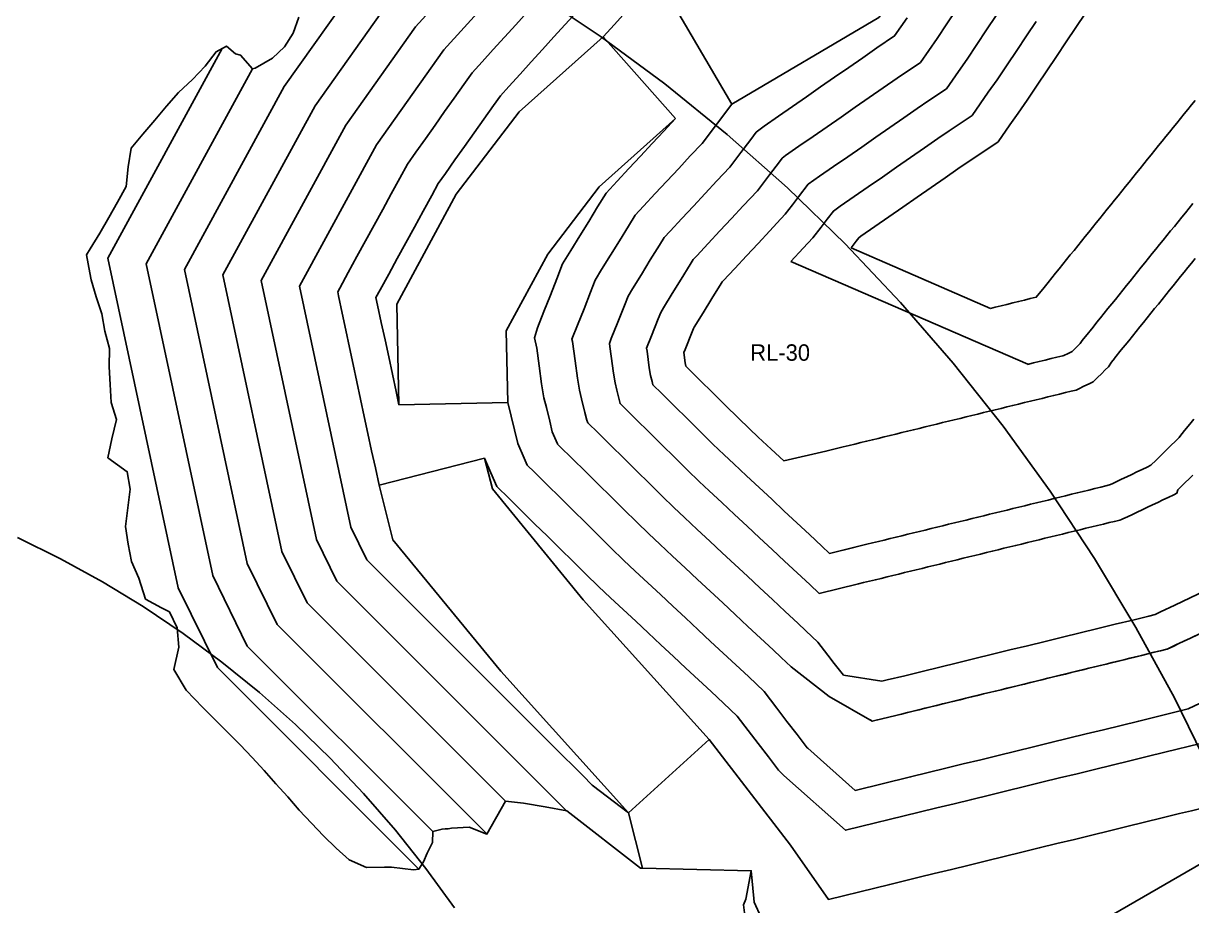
# Model space of a CAD drawing. Extents: x 115.113 to 115.1387, y -3.0991 to -3.0676.
# Drawn here: x 115.127945 to 115.130841, y -3.073791 to -3.071604 of the extents above; entities that cross this region are included whole.
import ezdxf

# ---------------------------------------------------------------- set-up
doc = ezdxf.new("R2010")
doc.units = 0
doc.header["$MEASUREMENT"] = 0
doc.layers.add('FeatureAttribs', color=7, linetype='Continuous')
doc.layers.add('HRS_SMT2_R1', color=7, linetype='Continuous')

# ---------------------------------------------------------------- blocks, each defined once
blk = doc.blocks.new('FEATURE')

msp = doc.modelspace()

# ---------------------------------------------------------------- linework, layer by layer
at = {"layer": 'HRS_SMT2_R1', "color": 1}
for points in [[(115.131875, -3.067713, 20), (115.1318226, -3.0677548, 20), (115.1316596, -3.0679362, 20), (115.1312659, -3.0686302, 20), (115.130807, -3.0692376, 20), (115.1302483, -3.0698746, 20), (115.1300719, -3.0700841, 20), (115.1294554, -3.0709685, 20), (115.129272, -3.0711141, 20), (115.1291896, -3.0711781, 20), (115.128847, -3.0715551, 20), (115.1286678, -3.0718081, 20), (115.1284388, -3.0722273, 20), (115.1285854, -3.0729127, 20), (115.1286479, -3.0730402, 20), (115.1291395, -3.0735315, 20)], [(115.131875, -3.067713, 20), (115.1318226, -3.0677548, 20), (115.1316596, -3.0679362, 20), (115.1312659, -3.0686302, 20), (115.130807, -3.0692376, 20), (115.1302483, -3.0698746, 20), (115.1300719, -3.0700841, 20), (115.1294554, -3.0709685, 20), (115.129272, -3.0711141, 20), (115.1291896, -3.0711781, 20), (115.128847, -3.0715551, 20), (115.1286678, -3.0718081, 20), (115.1284388, -3.0722273, 20), (115.1285854, -3.0729127, 20), (115.1286479, -3.0730402, 20), (115.1291395, -3.0735315, 20)], [(115.129445, -3.073561, 10.2089005), (115.1293549, -3.0734919, 10), (115.1293313, -3.0734682, 10), (115.1293076, -3.0734445, 10), (115.1292839, -3.0734209, 10), (115.1287961, -3.0729332, 10), (115.1287566, -3.0728528, 10), (115.1286288, -3.0722552, 10), (115.1288204, -3.0719044, 10), (115.1289872, -3.071669, 10), (115.1293224, -3.0713001, 10), (115.1295698, -3.0711082, 10), (115.1295876, -3.071094, 10), (115.1296094, -3.0710627, 10), (115.1302145, -3.0701946, 10), (115.130385, -3.0699921, 10), (115.1309463, -3.0693522, 10), (115.1313973, -3.0687552, 10), (115.1314222, -3.0687198, 10), (115.1318062, -3.0680428, 10), (115.1319461, -3.0678871, 10), (115.1319771, -3.0678624, 10), (115.1319854, -3.0678591, 10)], [(115.129445, -3.073561, 10.2089005), (115.1293549, -3.0734919, 10), (115.1293313, -3.0734682, 10), (115.1293076, -3.0734445, 10), (115.1292839, -3.0734209, 10), (115.1287961, -3.0729332, 10), (115.1287566, -3.0728528, 10), (115.1286288, -3.0722552, 10), (115.1288204, -3.0719044, 10), (115.1289872, -3.071669, 10), (115.1293224, -3.0713001, 10), (115.1295698, -3.0711082, 10), (115.1295876, -3.071094, 10), (115.1296094, -3.0710627, 10), (115.1302145, -3.0701946, 10), (115.130385, -3.0699921, 10), (115.1309463, -3.0693522, 10), (115.1313973, -3.0687552, 10), (115.1314222, -3.0687198, 10), (115.1318062, -3.0680428, 10), (115.1319461, -3.0678871, 10), (115.1319771, -3.0678624, 10), (115.1319854, -3.0678591, 10)], [(115.127933, -3.0709674, 40), (115.1281253, -3.0710216, 40), (115.1283147, -3.0710845, 40), (115.1285011, -3.071156, 40), (115.1286841, -3.0712359, 40), (115.1288631, -3.0713239, 40), (115.1290382, -3.07142, 40), (115.1292086, -3.0715238, 40), (115.1293742, -3.071635, 40), (115.1295347, -3.0717537, 40), (115.1296897, -3.0718793, 40), (115.1298389, -3.0720116, 40), (115.1299821, -3.0721504, 40), (115.1301191, -3.0722952, 40), (115.1302496, -3.0724459, 40), (115.1303734, -3.0726022, 40), (115.1304903, -3.0727636, 40), (115.1306001, -3.0729299, 40), (115.1307027, -3.0731009, 40), (115.1307978, -3.0732759, 40), (115.1308854, -3.0734548, 40), (115.1309653, -3.0736373, 40), (115.1310373, -3.073823, 40)], [(115.1293156, -3.0715757, 0), (115.1292876, -3.0716065, 0), (115.1292597, -3.0716372, 0), (115.1292318, -3.071668, 0), (115.1292038, -3.0716987, 0), (115.1291759, -3.0717295, 0), (115.129148, -3.0717602, 0), (115.1291274, -3.0717828, 0), (115.1291099, -3.0718075, 0), (115.1290861, -3.0718411, 0), (115.1290623, -3.0718748, 0), (115.1290384, -3.0719084, 0), (115.1290146, -3.071942, 0), (115.1289908, -3.0719757, 0), (115.1289731, -3.0720007, 0), (115.1289568, -3.0720304, 0), (115.1289355, -3.0720694, 0), (115.1289142, -3.0721084, 0), (115.1288929, -3.0721474, 0), (115.1288716, -3.0721864, 0), (115.1288503, -3.0722253, 0), (115.128829, -3.0722643, 0), (115.1288187, -3.0722831, 0), (115.1288229, -3.0723025, 0), (115.128832, -3.0723452, 0), (115.1288412, -3.0723879, 0), (115.1288503, -3.0724306, 0), (115.1288594, -3.0724733, 0), (115.1288686, -3.072516, 0), (115.1288756, -3.072549, 0)], [(115.1293156, -3.0715757, 0), (115.1292876, -3.0716065, 0), (115.1292597, -3.0716372, 0), (115.1292318, -3.071668, 0), (115.1292038, -3.0716987, 0), (115.1291759, -3.0717295, 0), (115.129148, -3.0717602, 0), (115.1291274, -3.0717828, 0), (115.1291099, -3.0718075, 0), (115.1290861, -3.0718411, 0), (115.1290623, -3.0718748, 0), (115.1290384, -3.0719084, 0), (115.1290146, -3.071942, 0), (115.1289908, -3.0719757, 0), (115.1289731, -3.0720007, 0), (115.1289568, -3.0720304, 0), (115.1289355, -3.0720694, 0), (115.1289142, -3.0721084, 0), (115.1288929, -3.0721474, 0), (115.1288716, -3.0721864, 0), (115.1288503, -3.0722253, 0), (115.128829, -3.0722643, 0), (115.1288187, -3.0722831, 0), (115.1288229, -3.0723025, 0), (115.128832, -3.0723452, 0), (115.1288412, -3.0723879, 0), (115.1288503, -3.0724306, 0), (115.1288594, -3.0724733, 0), (115.1288686, -3.072516, 0), (115.1288756, -3.072549, 0)], [(115.1299433, -3.0729174, -20), (115.1299241, -3.0728995, -20), (115.129893, -3.0728705, -20), (115.1298619, -3.0728415, -20), (115.1298308, -3.0728125, -20), (115.1297997, -3.0727834, -20), (115.1297686, -3.0727544, -20), (115.1297375, -3.0727254, -20), (115.1297056, -3.0726957, -20), (115.1296815, -3.0726734, -20), (115.1296539, -3.0726463, -20), (115.1296224, -3.0726152, -20), (115.1295907, -3.0725839, -20), (115.1295589, -3.0725525, -20), (115.1295271, -3.0725212, -20), (115.1295052, -3.0724995, -20), (115.1295031, -3.0724911, -20), (115.1294995, -3.0724762, -20), (115.1294962, -3.0724573, -20), (115.1294906, -3.072416, -20), (115.1294896, -3.0724084, -20), (115.1295016, -3.0723782, -20), (115.1295184, -3.072336, -20), (115.1295245, -3.0723201, -20), (115.1295313, -3.0723089, -20), (115.1295531, -3.0722736, -20), (115.1295753, -3.0722377, -20), (115.129598, -3.0722009, -20), (115.1296051, -3.0721892, -20), (115.1296137, -3.07218, -20), (115.1296423, -3.0721492, -20), (115.1296713, -3.0721181, -20), (115.1297003, -3.072087, -20), (115.1297293, -3.072056, -20), (115.1297644, -3.0720183, -20), (115.1297945, -3.0719788, -20), (115.1298191, -3.0719465, -20), (115.1298258, -3.0719376, -20), (115.1298343, -3.0719311, -20), (115.1298673, -3.0719082, -20), (115.1299021, -3.071884, -20), (115.129937, -3.0718598, -20), (115.1299718, -3.0718357, -20), (115.1300067, -3.0718115, -20), (115.1300415, -3.0717873, -20), (115.1300764, -3.0717631, -20), (115.1301107, -3.0717393, -20), (115.1301686, -3.0717004, -20), (115.1302096, -3.0716414, -20), (115.130234, -3.0716051, -20), (115.130258, -3.0715693, -20)], [(115.1298475, -3.0721936, -30), (115.1298781, -3.0721608, -30), (115.1299018, -3.0721354, -30), (115.1299223, -3.0721085, -30), (115.1299373, -3.0720887, -30), (115.1299525, -3.0720688, -30), (115.1299695, -3.072057, -30), (115.1300043, -3.0720329, -30), (115.1300392, -3.0720087, -30), (115.130074, -3.0719845, -30), (115.1301089, -3.0719603, -30), (115.1301437, -3.0719361, -30), (115.1301786, -3.0719119, -30), (115.1302112, -3.0718893, -30), (115.1302396, -3.0718702, -30), (115.1302967, -3.0718319, -30), (115.1303366, -3.0717744, -30), (115.1303583, -3.0717432, -30), (115.1303831, -3.0717062, -30), (115.1304071, -3.0716705, -30), (115.1304311, -3.0716347, -30), (115.1304551, -3.071599, -30)], [(115.1298475, -3.0721936, -30), (115.1298781, -3.0721608, -30), (115.1299018, -3.0721354, -30), (115.1299223, -3.0721085, -30), (115.1299373, -3.0720887, -30), (115.1299525, -3.0720688, -30), (115.1299695, -3.072057, -30), (115.1300043, -3.0720329, -30), (115.1300392, -3.0720087, -30), (115.130074, -3.0719845, -30), (115.1301089, -3.0719603, -30), (115.1301437, -3.0719361, -30), (115.1301786, -3.0719119, -30), (115.1302112, -3.0718893, -30), (115.1302396, -3.0718702, -30), (115.1302967, -3.0718319, -30), (115.1303366, -3.0717744, -30), (115.1303583, -3.0717432, -30), (115.1303831, -3.0717062, -30), (115.1304071, -3.0716705, -30), (115.1304311, -3.0716347, -30), (115.1304551, -3.071599, -30)], [(115.1285127, -3.0717164, 30), (115.1282488, -3.0721993, 30), (115.1284142, -3.0729725, 30), (115.1284998, -3.0731472, 30), (115.1289598, -3.0736069, 30)], [(115.1285127, -3.0717164, 30), (115.1282488, -3.0721993, 30), (115.1284142, -3.0729725, 30), (115.1284998, -3.0731472, 30), (115.1289598, -3.0736069, 30)], [(115.1299773, -3.0732197, -10), (115.1299549, -3.0731905, -10), (115.129939, -3.0731699, -10), (115.1299144, -3.0731378, -10), (115.1298845, -3.0731096, -10), (115.1298644, -3.0730905, -10), (115.1298329, -3.0730611, -10), (115.1298018, -3.0730321, -10), (115.1297706, -3.0730031, -10), (115.1297395, -3.072974, -10), (115.1297084, -3.072945, -10), (115.1296773, -3.072916, -10), (115.1296462, -3.072887, -10), (115.1296151, -3.0728579, -10), (115.1295836, -3.0728286, -10), (115.1295568, -3.0728037, -10), (115.129528, -3.0727754, -10), (115.1294964, -3.0727443, -10), (115.1294646, -3.0727129, -10), (115.1294329, -3.0726816, -10), (115.1294011, -3.0726502, -10), (115.1293693, -3.0726189, -10), (115.1293443, -3.0725941, -10), (115.1293414, -3.0725875, -10), (115.1293367, -3.0725682, -10), (115.1293284, -3.0725342, -10), (115.1293233, -3.0725131, -10), (115.1293182, -3.0724834, -10), (115.1293124, -3.0724405, -10), (115.1293059, -3.0723926, -10), (115.1293045, -3.0723866, -10), (115.1293185, -3.0723516, -10), (115.1293346, -3.0723111, -10), (115.1293508, -3.0722702, -10), (115.1293625, -3.0722399, -10), (115.1293782, -3.0722139, -10), (115.1294002, -3.0721783, -10), (115.1294224, -3.0721423, -10), (115.1294448, -3.0721061, -10), (115.1294611, -3.0720793, -10), (115.1294823, -3.0720564, -10), (115.1295111, -3.0720255, -10), (115.1295401, -3.0719944, -10), (115.1295691, -3.0719634, -10), (115.129598, -3.0719323, -10), (115.129627, -3.0719012, -10), (115.1297009, -3.0718042, -10)], [(115.1299773, -3.0732197, -10), (115.1299549, -3.0731905, -10), (115.129939, -3.0731699, -10), (115.1299144, -3.0731378, -10), (115.1298845, -3.0731096, -10), (115.1298644, -3.0730905, -10), (115.1298329, -3.0730611, -10), (115.1298018, -3.0730321, -10), (115.1297706, -3.0730031, -10), (115.1297395, -3.072974, -10), (115.1297084, -3.072945, -10), (115.1296773, -3.072916, -10), (115.1296462, -3.072887, -10), (115.1296151, -3.0728579, -10), (115.1295836, -3.0728286, -10), (115.1295568, -3.0728037, -10), (115.129528, -3.0727754, -10), (115.1294964, -3.0727443, -10), (115.1294646, -3.0727129, -10), (115.1294329, -3.0726816, -10), (115.1294011, -3.0726502, -10), (115.1293693, -3.0726189, -10), (115.1293443, -3.0725941, -10), (115.1293414, -3.0725875, -10), (115.1293367, -3.0725682, -10), (115.1293284, -3.0725342, -10), (115.1293233, -3.0725131, -10), (115.1293182, -3.0724834, -10), (115.1293124, -3.0724405, -10), (115.1293059, -3.0723926, -10), (115.1293045, -3.0723866, -10), (115.1293185, -3.0723516, -10), (115.1293346, -3.0723111, -10), (115.1293508, -3.0722702, -10), (115.1293625, -3.0722399, -10), (115.1293782, -3.0722139, -10), (115.1294002, -3.0721783, -10), (115.1294224, -3.0721423, -10), (115.1294448, -3.0721061, -10), (115.1294611, -3.0720793, -10), (115.1294823, -3.0720564, -10), (115.1295111, -3.0720255, -10), (115.1295401, -3.0719944, -10), (115.1295691, -3.0719634, -10), (115.129598, -3.0719323, -10), (115.129627, -3.0719012, -10), (115.1297009, -3.0718042, -10)], [(115.1308433, -3.0720505, -30), (115.1308342, -3.0720618, -30), (115.1308251, -3.072073, -30), (115.130816, -3.0720843, -30), (115.1308069, -3.0720956, -30), (115.1307978, -3.0721068, -30), (115.1307887, -3.0721181, -30), (115.1307796, -3.0721294, -30), (115.1307705, -3.0721406, -30), (115.1307614, -3.0721519, -30), (115.1307523, -3.0721631, -30), (115.1307432, -3.0721744, -30), (115.1307341, -3.0721857, -30), (115.130725, -3.0721969, -30), (115.1307159, -3.0722083, -30), (115.1307067, -3.0722196, -30), (115.1306975, -3.072231, -30), (115.1306884, -3.0722424, -30), (115.1306792, -3.0722537, -30), (115.13067, -3.072265, -30), (115.1306608, -3.0722764, -30), (115.1306517, -3.0722877, -30), (115.1306425, -3.0722991, -30), (115.1306333, -3.0723105, -30), (115.1306242, -3.0723218, -30), (115.130615, -3.0723332, -30), (115.1306058, -3.0723445, -30), (115.1305963, -3.0723564, -30), (115.1305774, -3.0723799, -30), (115.1305769, -3.0723807, -30), (115.1305697, -3.0723894, -30), (115.1305646, -3.0723971, -30), (115.1305635, -3.0723981, -30), (115.1305541, -3.0724074, -30), (115.1305447, -3.0724167, -30), (115.1305442, -3.0724172, -30), (115.130535, -3.0724216, -30), (115.130524, -3.0724268, -30), (115.1305211, -3.0724276, -30), (115.1305066, -3.0724311, -30), (115.1304921, -3.0724346, -30), (115.1304776, -3.0724382, -30), (115.1304631, -3.0724417, -30), (115.1304486, -3.0724453, -30), (115.1304341, -3.0724488, -30)], [(115.1304346, -3.0724487, -30), (115.1298475, -3.0721936, -30)], [(115.129889, -3.0734006, -0.0024071), (115.129888, -3.0733993, 0), (115.1298628, -3.0733666, 0), (115.1298376, -3.0733338, 0), (115.1298125, -3.073301, 0), (115.1297808, -3.0732597, 0), (115.1297418, -3.0732229, 0), (115.1297105, -3.0731937, 0), (115.1296794, -3.0731646, 0), (115.1296483, -3.0731356, 0), (115.1296172, -3.0731066, 0), (115.1295861, -3.0730776, 0), (115.1295549, -3.0730485, 0), (115.1295238, -3.0730195, 0), (115.1294927, -3.0729905, 0), (115.1294615, -3.0729614, 0), (115.1294321, -3.072934, 0), (115.129402, -3.0729046, 0), (115.1293704, -3.0728733, 0), (115.1293386, -3.072842, 0), (115.1293068, -3.0728106, 0), (115.1292751, -3.0727793, 0), (115.1292433, -3.0727479, 0), (115.1292113, -3.0727163, 0), (115.1291936, -3.0726991, 0), (115.1291859, -3.0726815, 0), (115.1291703, -3.0726453, 0), (115.1291454, -3.0725433, 0)], [(115.129889, -3.0734006, -0.0024071), (115.129888, -3.0733993, 0), (115.1298628, -3.0733666, 0), (115.1298376, -3.0733338, 0), (115.1298125, -3.073301, 0), (115.1297808, -3.0732597, 0), (115.1297418, -3.0732229, 0), (115.1297105, -3.0731937, 0), (115.1296794, -3.0731646, 0), (115.1296483, -3.0731356, 0), (115.1296172, -3.0731066, 0), (115.1295861, -3.0730776, 0), (115.1295549, -3.0730485, 0), (115.1295238, -3.0730195, 0), (115.1294927, -3.0729905, 0), (115.1294615, -3.0729614, 0), (115.1294321, -3.072934, 0), (115.129402, -3.0729046, 0), (115.1293704, -3.0728733, 0), (115.1293386, -3.072842, 0), (115.1293068, -3.0728106, 0), (115.1292751, -3.0727793, 0), (115.1292433, -3.0727479, 0), (115.1292113, -3.0727163, 0), (115.1291936, -3.0726991, 0), (115.1291859, -3.0726815, 0), (115.1291703, -3.0726453, 0), (115.1291454, -3.0725433, 0)], [(115.1308461, -3.0725847, -20), (115.1308399, -3.0725927, -20), (115.1308321, -3.0726022, -20), (115.1308233, -3.0726129, -20), (115.1308111, -3.0726276, -20), (115.1308097, -3.0726298, -20), (115.1308072, -3.0726325, -20), (115.1307995, -3.0726401, -20), (115.1307901, -3.0726494, -20), (115.1307807, -3.0726586, -20), (115.1307713, -3.0726679, -20), (115.1307619, -3.0726772, -20), (115.1307525, -3.0726864, -20), (115.1307398, -3.0726989, -20), (115.1307307, -3.0727033, -20), (115.1307179, -3.0727094, -20), (115.1307052, -3.0727155, -20), (115.1306924, -3.0727216, -20), (115.1306797, -3.0727276, -20), (115.130667, -3.0727337, -20), (115.1306554, -3.0727393, -20), (115.1306437, -3.0727448, -20), (115.1306371, -3.0727479, -20), (115.130628, -3.0727501, -20), (115.1306152, -3.0727533, -20), (115.1306007, -3.0727568, -20), (115.1305862, -3.0727604, -20), (115.1305717, -3.0727639, -20), (115.1305572, -3.0727675, -20), (115.1305427, -3.072771, -20), (115.1305282, -3.0727745, -20), (115.1305137, -3.0727781, -20), (115.1304993, -3.0727816, -20), (115.1304848, -3.0727852, -20), (115.1304703, -3.0727887, -20), (115.1304558, -3.0727922, -20), (115.1304413, -3.0727958, -20), (115.1304268, -3.0727993, -20), (115.1304123, -3.0728029, -20), (115.1303978, -3.0728064, -20), (115.1303833, -3.07281, -20), (115.1303688, -3.0728135, -20), (115.1303543, -3.072817, -20), (115.1303398, -3.0728206, -20), (115.1303253, -3.0728241, -20), (115.1303108, -3.0728277, -20), (115.1302963, -3.0728312, -20), (115.1302818, -3.0728347, -20), (115.1302673, -3.0728383, -20), (115.1302528, -3.0728418, -20), (115.1302383, -3.0728454, -20), (115.1302238, -3.0728489, -20), (115.1302093, -3.0728525, -20), (115.1301948, -3.072856, -20), (115.1301803, -3.0728595, -20), (115.1301658, -3.0728631, -20), (115.1301514, -3.0728666, -20), (115.1301369, -3.0728702, -20), (115.1301224, -3.0728737, -20), (115.1301079, -3.0728772, -20), (115.1300934, -3.0728808, -20), (115.1300789, -3.0728843, -20), (115.1300644, -3.0728879, -20), (115.1300499, -3.0728914, -20), (115.1300354, -3.0728949, -20), (115.1299433, -3.0729174, -20), (115.1300063, -3.0729021, -20), (115.1299932, -3.0729053, -20)], [(115.1308754, -3.0730093, -10), (115.1308372, -3.0730276, -10), (115.130799, -3.0730458, -10), (115.1307634, -3.0730627, -10), (115.1307499, -3.073069, -10), (115.1307343, -3.0730729, -10), (115.1306948, -3.0730826, -10), (115.1306513, -3.0730932, -10), (115.1306079, -3.0731038, -10), (115.1305644, -3.0731144, -10), (115.1305209, -3.0731251, -10), (115.1304774, -3.0731357, -10), (115.1304339, -3.0731463, -10), (115.1303904, -3.0731569, -10), (115.1303469, -3.0731676, -10), (115.1303034, -3.0731782, -10), (115.13026, -3.0731888, -10), (115.1302165, -3.0731994, -10), (115.130173, -3.0732101, -10), (115.1301295, -3.0732207, -10), (115.130086, -3.0732313, -10), (115.1300731, -3.0732345, -10.0018053)], [(115.1299773, -3.0732197, -10), (115.1300731, -3.0732345, -10.0018053)], [(115.1309038, -3.0732693, 0), (115.1308322, -3.0733032, 0), (115.1307529, -3.0733226, 0), (115.1307094, -3.0733332, 0), (115.1306659, -3.0733439, 0), (115.1306224, -3.0733545, 0), (115.1305789, -3.0733651, 0), (115.1305354, -3.0733757, 0), (115.1304919, -3.0733864, 0), (115.1304484, -3.073397, 0), (115.130405, -3.0734076, 0), (115.1303615, -3.0734182, 0), (115.130318, -3.0734289, 0), (115.1302745, -3.0734395, 0), (115.130231, -3.0734501, 0), (115.1301875, -3.0734607, 0), (115.130144, -3.0734714, 0), (115.1300066, -3.0735049, 0), (115.129889, -3.0734006, -0.0024071)], [(115.1298462, -3.0736409, 10), (115.1296449, -3.0733787, 10)], [(115.1298462, -3.0736409, 10), (115.1296449, -3.0733787, 10)], [(115.1308698, -3.0735482, 10), (115.1308405, -3.0735554, 10), (115.130811, -3.0735626, 10), (115.1307674, -3.0735733, 10), (115.1307239, -3.0735839, 10), (115.1306804, -3.0735945, 10), (115.1306369, -3.0736052, 10), (115.1305935, -3.0736158, 10), (115.13055, -3.0736264, 10), (115.1305065, -3.073637, 10), (115.130463, -3.0736477, 10), (115.1304195, -3.0736583, 10), (115.130376, -3.0736689, 10), (115.1303325, -3.0736795, 10), (115.130289, -3.0736902, 10), (115.1302456, -3.0737008, 10), (115.1302021, -3.0737114, 10), (115.1301655, -3.0737203, 10), (115.1301289, -3.0737293, 10), (115.1300923, -3.0737382, 10), (115.1300556, -3.0737472, 10), (115.1299401, -3.0737754, 10), (115.1298462, -3.0736409, 10)], [(115.1308698, -3.0735482, 10), (115.1308405, -3.0735554, 10), (115.130811, -3.0735626, 10), (115.1307674, -3.0735733, 10), (115.1307239, -3.0735839, 10), (115.1306804, -3.0735945, 10), (115.1306369, -3.0736052, 10), (115.1305935, -3.0736158, 10), (115.13055, -3.0736264, 10), (115.1305065, -3.073637, 10), (115.130463, -3.0736477, 10), (115.1304195, -3.0736583, 10), (115.130376, -3.0736689, 10), (115.1303325, -3.0736795, 10), (115.130289, -3.0736902, 10), (115.1302456, -3.0737008, 10), (115.1302021, -3.0737114, 10), (115.1301655, -3.0737203, 10), (115.1301289, -3.0737293, 10), (115.1300923, -3.0737382, 10), (115.1300556, -3.0737472, 10), (115.1299401, -3.0737754, 10)], [(115.1299401, -3.0737754, 10), (115.1298462, -3.0736409, 10)]]:
    msp.add_polyline3d(points, dxfattribs=at)
at = {"layer": 'HRS_SMT2_R1', "color": 3}
for points in [[(115.1313441, -3.068675, 10), (115.1313316, -3.0686927, 10), (115.1308767, -3.0692949, 10), (115.130317, -3.069933, 10), (115.1301432, -3.0701393, 10), (115.1295215, -3.0710312, 10), (115.1294206, -3.0711109, 10), (115.129256, -3.0712391, 10), (115.1289171, -3.071612, 10), (115.1287441, -3.0718562, 10), (115.1285338, -3.0722412, 10), (115.128671, -3.0728827, 10), (115.128722, -3.0729867, 10), (115.1292205, -3.073485, 10), (115.1292442, -3.0735087, 10), (115.1292679, -3.0735323, 10), (115.1292914, -3.0735559, 10)], [(115.1313441, -3.068675, 10), (115.1313316, -3.0686927, 10), (115.1308767, -3.0692949, 10), (115.130317, -3.069933, 10), (115.1301432, -3.0701393, 10), (115.1295215, -3.0710312, 10), (115.1294206, -3.0711109, 10), (115.129256, -3.0712391, 10), (115.1289171, -3.071612, 10), (115.1287441, -3.0718562, 10), (115.1285338, -3.0722412, 10), (115.128671, -3.0728827, 10), (115.128722, -3.0729867, 10), (115.1292205, -3.073485, 10), (115.1292442, -3.0735087, 10), (115.1292679, -3.0735323, 10), (115.1292914, -3.0735559, 10)], [(115.1300006, -3.0700288, 20), (115.1293893, -3.0709058, 20), (115.1291232, -3.0711171, 20), (115.1287769, -3.0714982, 20), (115.1285915, -3.0717599, 20), (115.1283438, -3.0722133, 20), (115.1284998, -3.0729426, 20), (115.1285739, -3.0730937, 20), (115.1290926, -3.0736122, 20)], [(115.1300006, -3.0700288, 20), (115.1293893, -3.0709058, 20), (115.1291232, -3.0711171, 20), (115.1287769, -3.0714982, 20), (115.1285915, -3.0717599, 20), (115.1283438, -3.0722133, 20), (115.1284998, -3.0729426, 20), (115.1285739, -3.0730937, 20), (115.1290926, -3.0736122, 20)], [(115.1291933, -3.0715762, 0), (115.1291654, -3.071607, 0), (115.1291374, -3.0716377, 0), (115.1291095, -3.0716685, 0), (115.1290816, -3.0716992, 0), (115.1290573, -3.0717259, 0), (115.1290367, -3.0717551, 0), (115.1290128, -3.0717887, 0), (115.128989, -3.0718223, 0), (115.1289652, -3.071856, 0), (115.1289414, -3.0718896, 0), (115.1289175, -3.0719232, 0), (115.1288967, -3.0719526, 0), (115.128878, -3.0719869, 0), (115.1288567, -3.0720259, 0), (115.1288354, -3.0720649, 0), (115.1288141, -3.0721038, 0), (115.1287928, -3.0721428, 0), (115.1287715, -3.0721818, 0), (115.1287502, -3.0722208, 0), (115.1287289, -3.0722598, 0), (115.1287238, -3.0722692, 0), (115.1287258, -3.0722789, 0), (115.128735, -3.0723216, 0), (115.1287441, -3.0723642, 0), (115.1287532, -3.0724069, 0), (115.1287624, -3.0724496, 0), (115.1287715, -3.0724923, 0), (115.1287806, -3.072535, 0), (115.1287898, -3.0725777, 0), (115.1287989, -3.0726203, 0), (115.128808, -3.072663, 0), (115.1288172, -3.0727057, 0), (115.1288263, -3.0727484, 0)], [(115.1291933, -3.0715762, 0), (115.1291654, -3.071607, 0), (115.1291374, -3.0716377, 0), (115.1291095, -3.0716685, 0), (115.1290816, -3.0716992, 0), (115.1290573, -3.0717259, 0), (115.1290367, -3.0717551, 0), (115.1290128, -3.0717887, 0), (115.128989, -3.0718223, 0), (115.1289652, -3.071856, 0), (115.1289414, -3.0718896, 0), (115.1289175, -3.0719232, 0), (115.1288967, -3.0719526, 0), (115.128878, -3.0719869, 0), (115.1288567, -3.0720259, 0), (115.1288354, -3.0720649, 0), (115.1288141, -3.0721038, 0), (115.1287928, -3.0721428, 0), (115.1287715, -3.0721818, 0), (115.1287502, -3.0722208, 0), (115.1287289, -3.0722598, 0), (115.1287238, -3.0722692, 0), (115.1287258, -3.0722789, 0), (115.128735, -3.0723216, 0), (115.1287441, -3.0723642, 0), (115.1287532, -3.0724069, 0), (115.1287624, -3.0724496, 0), (115.1287715, -3.0724923, 0), (115.1287806, -3.072535, 0), (115.1287898, -3.0725777, 0), (115.1287989, -3.0726203, 0), (115.128808, -3.072663, 0), (115.1288172, -3.0727057, 0), (115.1288263, -3.0727484, 0)], [(115.1294379, -3.0715752, -10), (115.1294099, -3.071606, -10), (115.129382, -3.0716367, -10)], [(115.1294379, -3.0715752, -10), (115.1294099, -3.071606, -10), (115.129382, -3.0716367, -10)], [(115.1299176, -3.0730168, -20), (115.1298941, -3.0729948, -20), (115.1298629, -3.0729658, -20), (115.1298318, -3.0729368, -20), (115.1298007, -3.0729078, -20), (115.1297696, -3.0728787, -20), (115.1297385, -3.0728497, -20), (115.1297074, -3.0728207, -20), (115.1296763, -3.0727917, -20), (115.1296446, -3.0727621, -20), (115.1296196, -3.072739, -20), (115.129591, -3.0727109, -20), (115.1295594, -3.0726797, -20), (115.1295276, -3.0726484, -20), (115.1294959, -3.072617, -20), (115.1294641, -3.0725857, -20), (115.1294323, -3.0725543, -20), (115.1294239, -3.072546, -20), (115.1294158, -3.0725127, -20), (115.1294114, -3.0724946, -20), (115.1294073, -3.0724711, -20), (115.1294015, -3.0724283, -20), (115.1293982, -3.0724043, -20), (115.1293973, -3.0723971, -20), (115.129402, -3.0723851, -20), (115.1294181, -3.0723446, -20), (115.1294347, -3.0723029, -20), (115.1294435, -3.07228, -20), (115.1294546, -3.0722616, -20), (115.1294766, -3.0722259, -20), (115.1294988, -3.07219, -20), (115.1295214, -3.0721534, -20), (115.1295331, -3.0721343, -20), (115.1295479, -3.0721183, -20), (115.1295767, -3.0720874, -20), (115.1296057, -3.0720563, -20), (115.1296347, -3.0720252, -20), (115.1296637, -3.0719941, -20), (115.1296957, -3.0719597, -20), (115.1297231, -3.0719238, -20), (115.1297477, -3.0718915, -20), (115.1297616, -3.0718732, -20), (115.1297813, -3.071858, -20), (115.1298162, -3.0718338, -20), (115.129851, -3.0718096, -20), (115.1298859, -3.0717854, -20), (115.1299207, -3.0717612, -20), (115.1299556, -3.0717371, -20), (115.1299905, -3.0717129, -20), (115.1300253, -3.0716887, -20), (115.1300602, -3.0716645, -20), (115.1301045, -3.0716347, -20), (115.1301354, -3.0715902, -20)], [(115.1298298, -3.0726881, -30), (115.1297987, -3.0726591, -30), (115.1297665, -3.0726291, -30), (115.1297443, -3.0726087, -30), (115.1297169, -3.0725817, -30), (115.1296854, -3.0725507, -30), (115.1296537, -3.0725193, -30), (115.1296219, -3.072488, -30), (115.1295901, -3.0724566, -30), (115.1295869, -3.0724534, -30), (115.1295854, -3.072445, -30), (115.1295819, -3.0724198, -30), (115.1295852, -3.0724117, -30), (115.1296023, -3.0723686, -30), (115.1296055, -3.0723603, -30), (115.1296077, -3.0723566, -30), (115.1296295, -3.0723213, -30), (115.1296517, -3.0722854, -30), (115.1296747, -3.0722482, -30), (115.1296771, -3.0722441, -30), (115.1296793, -3.0722418, -30), (115.129708, -3.072211, -30), (115.1297369, -3.07218, -30), (115.1297659, -3.0721489, -30), (115.1297949, -3.0721178, -30), (115.1298125, -3.072099, -30), (115.1298331, -3.0720768, -30), (115.1298509, -3.0720535, -30), (115.1298659, -3.0720338, -30), (115.1298897, -3.0720025, -30), (115.1299184, -3.0719826, -30), (115.1299532, -3.0719584, -30), (115.1299881, -3.0719343, -30), (115.1300229, -3.0719101, -30), (115.1300578, -3.0718859, -30), (115.1300926, -3.0718617, -30), (115.1301275, -3.0718375, -30), (115.1301607, -3.0718145, -30), (115.1301896, -3.071795, -30), (115.1302327, -3.0717661, -30), (115.1302628, -3.0717227, -30), (115.1302841, -3.071692, -30), (115.1303085, -3.0716556, -30), (115.1303325, -3.0716199, -30), (115.1303565, -3.0715841, -30)], [(115.1299965, -3.0721598, -40), (115.1300087, -3.0721437, -40), (115.1300153, -3.0721351, -40), (115.1300206, -3.0721314, -40), (115.1300554, -3.0721073, -40), (115.1300903, -3.0720831, -40), (115.1301251, -3.0720589, -40), (115.13016, -3.0720347, -40), (115.1301948, -3.0720105, -40), (115.1302297, -3.0719863, -40), (115.1302612, -3.0719645, -40), (115.1302896, -3.0719454, -40), (115.1303181, -3.0719262, -40), (115.1303608, -3.0718976, -40), (115.1303904, -3.0718549, -40), (115.1304104, -3.0718261, -40), (115.1304329, -3.0717937, -40), (115.1304576, -3.0717568, -40), (115.1304816, -3.0717211, -40), (115.1305056, -3.0716853, -40), (115.1305297, -3.0716495, -40), (115.1305537, -3.0716138, -40), (115.1305777, -3.071578, -40)], [(115.1299965, -3.0721598, -40), (115.1300087, -3.0721437, -40), (115.1300153, -3.0721351, -40), (115.1300206, -3.0721314, -40), (115.1300554, -3.0721073, -40), (115.1300903, -3.0720831, -40), (115.1301251, -3.0720589, -40), (115.13016, -3.0720347, -40), (115.1301948, -3.0720105, -40), (115.1302297, -3.0719863, -40), (115.1302612, -3.0719645, -40), (115.1302896, -3.0719454, -40), (115.1303181, -3.0719262, -40), (115.1303608, -3.0718976, -40), (115.1303904, -3.0718549, -40), (115.1304104, -3.0718261, -40), (115.1304329, -3.0717937, -40), (115.1304576, -3.0717568, -40), (115.1304816, -3.0717211, -40), (115.1305056, -3.0716853, -40), (115.1305297, -3.0716495, -40), (115.1305537, -3.0716138, -40), (115.1305777, -3.071578, -40)], [(115.1284377, -3.0716657, 30), (115.1281538, -3.0721854, 30), (115.1283286, -3.0730025, 30), (115.1284258, -3.0732007, 30), (115.1289252, -3.0736999, 30)], [(115.1284377, -3.0716657, 30), (115.1281538, -3.0721854, 30), (115.1283286, -3.0730025, 30), (115.1284258, -3.0732007, 30), (115.1289252, -3.0736999, 30)], [(115.1308494, -3.0717945, -40), (115.1308404, -3.0718057, -40), (115.1308313, -3.0718169, -40), (115.1308222, -3.0718281, -40), (115.1308132, -3.0718394, -40), (115.1308041, -3.0718506, -40), (115.130795, -3.0718618, -40), (115.130786, -3.071873, -40), (115.1307769, -3.0718843, -40), (115.1307678, -3.0718955, -40), (115.1307587, -3.0719067, -40), (115.1307496, -3.071918, -40), (115.1307405, -3.0719293, -40), (115.1307314, -3.0719405, -40), (115.1307223, -3.0719518, -40), (115.1307133, -3.0719631, -40), (115.1307042, -3.0719743, -40), (115.1306951, -3.0719856, -40), (115.130686, -3.0719968, -40), (115.1306769, -3.0720081, -40), (115.1306678, -3.0720194, -40), (115.1306587, -3.0720307, -40), (115.1306496, -3.0720419, -40), (115.1306405, -3.0720532, -40), (115.1306314, -3.0720644, -40), (115.1306223, -3.0720757, -40), (115.1306132, -3.0720869, -40), (115.1306041, -3.0720982, -40), (115.1305949, -3.0721096, -40), (115.1305858, -3.0721209, -40), (115.1305766, -3.0721323, -40), (115.1305674, -3.0721436, -40), (115.1305582, -3.072155, -40), (115.1305491, -3.0721663, -40), (115.1305399, -3.0721777, -40), (115.1305308, -3.072189, -40), (115.1305216, -3.0722004, -40), (115.1305124, -3.0722118, -40), (115.1305032, -3.0722231, -40), (115.1304941, -3.0722345, -40), (115.1304849, -3.0722458, -40), (115.1304749, -3.0722581, -40), (115.1304555, -3.0722824, -40), (115.1304553, -3.0722825, -40), (115.1304408, -3.072286, -40), (115.1304263, -3.0722895, -40), (115.1304119, -3.0722931, -40), (115.1303973, -3.0722966, -40), (115.1303829, -3.0723002, -40), (115.1303684, -3.0723037, -40), (115.1303539, -3.0723072, -40), (115.1303423, -3.0723101, -40)], [(115.129942, -3.0732721, -10), (115.1298476, -3.0731988, -10), (115.1298229, -3.0731754, -10), (115.129803, -3.0731566, -10), (115.1297717, -3.0731274, -10), (115.1297406, -3.0730984, -10), (115.1297095, -3.0730693, -10), (115.1296784, -3.0730403, -10), (115.1296472, -3.0730113, -10), (115.1296161, -3.0729823, -10), (115.129585, -3.0729532, -10), (115.1295539, -3.0729242, -10), (115.1295226, -3.072895, -10), (115.1294949, -3.0728693, -10), (115.129465, -3.07284, -10), (115.1294334, -3.0728088, -10), (115.1294016, -3.0727774, -10), (115.1293698, -3.0727461, -10), (115.1293381, -3.0727147, -10), (115.1293063, -3.0726834, -10), (115.1292739, -3.0726514, -10), (115.1292687, -3.0726464, -10), (115.1292685, -3.0726458, -10), (115.1292559, -3.0726164, -10), (115.1292494, -3.0725897, -10), (115.1292411, -3.0725558, -10), (115.1292351, -3.0725315, -10), (115.1292293, -3.0724971, -10), (115.1292233, -3.0724528, -10), (115.1292172, -3.0724085, -10), (115.1292116, -3.0723827, -10), (115.1292189, -3.0723585, -10), (115.1292349, -3.072318, -10), (115.129251, -3.0722776, -10), (115.1292671, -3.0722371, -10), (115.1292815, -3.0721997, -10), (115.1293016, -3.0721665, -10), (115.1293238, -3.0721306, -10), (115.129346, -3.0720946, -10), (115.1293682, -3.0720586, -10), (115.1293891, -3.0720244, -10), (115.1294165, -3.0719948, -10), (115.1294455, -3.0719637, -10), (115.1294745, -3.0719326, -10), (115.1295034, -3.0719015, -10), (115.1295324, -3.0718704, -10), (115.1295614, -3.0718394, -10)], [(115.129942, -3.0732721, -10), (115.1298476, -3.0731988, -10), (115.1298229, -3.0731754, -10), (115.129803, -3.0731566, -10), (115.1297717, -3.0731274, -10), (115.1297406, -3.0730984, -10), (115.1297095, -3.0730693, -10), (115.1296784, -3.0730403, -10), (115.1296472, -3.0730113, -10), (115.1296161, -3.0729823, -10), (115.129585, -3.0729532, -10), (115.1295539, -3.0729242, -10), (115.1295226, -3.072895, -10), (115.1294949, -3.0728693, -10), (115.129465, -3.07284, -10), (115.1294334, -3.0728088, -10), (115.1294016, -3.0727774, -10), (115.1293698, -3.0727461, -10), (115.1293381, -3.0727147, -10), (115.1293063, -3.0726834, -10), (115.1292739, -3.0726514, -10), (115.1292687, -3.0726464, -10), (115.1292685, -3.0726458, -10), (115.1292559, -3.0726164, -10), (115.1292494, -3.0725897, -10), (115.1292411, -3.0725558, -10), (115.1292351, -3.0725315, -10), (115.1292293, -3.0724971, -10), (115.1292233, -3.0724528, -10), (115.1292172, -3.0724085, -10), (115.1292116, -3.0723827, -10), (115.1292189, -3.0723585, -10), (115.1292349, -3.072318, -10), (115.129251, -3.0722776, -10), (115.1292671, -3.0722371, -10), (115.1292815, -3.0721997, -10), (115.1293016, -3.0721665, -10), (115.1293238, -3.0721306, -10), (115.129346, -3.0720946, -10), (115.1293682, -3.0720586, -10), (115.1293891, -3.0720244, -10), (115.1294165, -3.0719948, -10), (115.1294455, -3.0719637, -10), (115.1294745, -3.0719326, -10), (115.1295034, -3.0719015, -10), (115.1295324, -3.0718704, -10), (115.1295614, -3.0718394, -10)], [(115.1325601, -3.071938, 10), (115.1324977, -3.0720134, 10), (115.1323533, -3.0721654, 10), (115.1322928, -3.0722229, 10), (115.1322092, -3.0723378, 10), (115.1321342, -3.0724156, 10), (115.1321184, -3.0724316, 10), (115.1320989, -3.0724553, 10), (115.1320185, -3.0725658, 10), (115.1319948, -3.0725943, 10), (115.1319314, -3.0726858, 10), (115.1318849, -3.0727436, 10), (115.1318482, -3.0727978, 10), (115.1318214, -3.0728298, 10), (115.1317433, -3.0729414, 10), (115.1316273, -3.0730798, 10), (115.1315499, -3.0731786, 10), (115.131483, -3.0732596, 10), (115.1313579, -3.0733829, 10), (115.1312834, -3.0734445, 10), (115.1300111, -3.0741798, 10)], [(115.1303423, -3.0723101, -40), (115.1299965, -3.0721598, -40)], [(115.1308494, -3.0721864, -30), (115.1308404, -3.0721976, -30), (115.1308312, -3.0722089, -30), (115.1308222, -3.0722201, -30), (115.130813, -3.0722314, -30), (115.130804, -3.0722427, -30), (115.1307949, -3.0722539, -30), (115.1307857, -3.0722653, -30), (115.1307765, -3.0722766, -30), (115.1307674, -3.072288, -30), (115.1307582, -3.0722994, -30), (115.130749, -3.0723107, -30), (115.1307399, -3.072322, -30), (115.1307307, -3.0723334, -30), (115.1307215, -3.0723447, -30), (115.1307123, -3.0723561, -30), (115.1307032, -3.0723675, -30), (115.130694, -3.0723788, -30), (115.1306848, -3.0723902, -30), (115.1306757, -3.0724015, -30), (115.1306662, -3.0724132, -30), (115.1306506, -3.0724327, -30), (115.1306498, -3.072434, -30), (115.1306419, -3.0724436, -30), (115.1306343, -3.0724551, -30), (115.1306265, -3.0724627, -30), (115.1306171, -3.072472, -30), (115.1306077, -3.0724812, -30), (115.1305983, -3.0724905, -30), (115.1305964, -3.0724924, -30), (115.1305863, -3.0724972, -30), (115.1305736, -3.0725033, -30), (115.1305608, -3.0725094, -30), (115.1305543, -3.0725125, -30), (115.1305424, -3.0725154, -30), (115.1305279, -3.072519, -30), (115.1305134, -3.0725225, -30), (115.1304989, -3.072526, -30), (115.1304844, -3.0725296, -30), (115.1304699, -3.0725331, -30), (115.1304554, -3.0725367, -30), (115.1304409, -3.0725402, -30), (115.1304264, -3.0725438, -30), (115.1304119, -3.0725473, -30), (115.1303974, -3.0725508, -30), (115.1303829, -3.0725544, -30), (115.1303684, -3.0725579, -30), (115.1303539, -3.0725615, -30), (115.1303394, -3.072565, -30), (115.1303249, -3.0725685, -30), (115.1303104, -3.0725721, -30), (115.1302959, -3.0725756, -30), (115.1302814, -3.0725792, -30), (115.1302669, -3.0725827, -30), (115.1302524, -3.0725863, -30), (115.1302379, -3.0725898, -30), (115.1302235, -3.0725933, -30), (115.130209, -3.0725969, -30), (115.1301945, -3.0726004, -30), (115.13018, -3.072604, -30), (115.1301655, -3.0726075, -30), (115.130151, -3.072611, -30), (115.1301365, -3.0726146, -30), (115.130122, -3.0726181, -30), (115.1301075, -3.0726217, -30), (115.130093, -3.0726252, -30), (115.1300785, -3.0726288, -30), (115.130064, -3.0726323, -30), (115.1300495, -3.0726358, -30), (115.130035, -3.0726394, -30), (115.1300205, -3.0726429, -30), (115.130006, -3.0726465, -30), (115.1299915, -3.07265, -30), (115.129977, -3.0726535, -30), (115.1299471, -3.0726609, -30), (115.129934, -3.0726641, -30), (115.1298298, -3.0726881, -30)], [(115.1298294, -3.0734684, -0.0024071), (115.1298168, -3.0734546, 0), (115.1297916, -3.0734218, 0), (115.1297664, -3.073389, 0), (115.1297413, -3.0733563, 0), (115.1297139, -3.0733206, 0), (115.1296804, -3.073289, 0), (115.1296493, -3.0732599, 0), (115.1296182, -3.0732309, 0), (115.1295871, -3.0732019, 0), (115.129556, -3.0731729, 0), (115.1295249, -3.0731438, 0), (115.1294938, -3.0731148, 0), (115.1294627, -3.0730858, 0), (115.1294315, -3.0730568, 0), (115.1294004, -3.0730277, 0), (115.1293701, -3.0729996, 0), (115.1293391, -3.0729692, 0), (115.1293073, -3.0729378, 0), (115.1292756, -3.0729065, 0), (115.1292438, -3.0728751, 0), (115.1292121, -3.0728438, 0), (115.1291803, -3.0728124, 0), (115.1291485, -3.0727811, 0), (115.1291185, -3.0727519, 0), (115.1291035, -3.0727178, 0), (115.1290877, -3.072681, 0)], [(115.1298294, -3.0734684, -0.0024071), (115.1298168, -3.0734546, 0), (115.1297916, -3.0734218, 0), (115.1297664, -3.073389, 0), (115.1297413, -3.0733563, 0), (115.1297139, -3.0733206, 0), (115.1296804, -3.073289, 0), (115.1296493, -3.0732599, 0), (115.1296182, -3.0732309, 0), (115.1295871, -3.0732019, 0), (115.129556, -3.0731729, 0), (115.1295249, -3.0731438, 0), (115.1294938, -3.0731148, 0), (115.1294627, -3.0730858, 0), (115.1294315, -3.0730568, 0), (115.1294004, -3.0730277, 0), (115.1293701, -3.0729996, 0), (115.1293391, -3.0729692, 0), (115.1293073, -3.0729378, 0), (115.1292756, -3.0729065, 0), (115.1292438, -3.0728751, 0), (115.1292121, -3.0728438, 0), (115.1291803, -3.0728124, 0), (115.1291485, -3.0727811, 0), (115.1291185, -3.0727519, 0), (115.1291035, -3.0727178, 0), (115.1290877, -3.072681, 0)], [(115.1308437, -3.0727232, -20), (115.1308343, -3.0727325, -20), (115.1308249, -3.0727417, -20), (115.1308155, -3.072751, -20), (115.1308061, -3.0727603, -20), (115.1308042, -3.0727682, -20), (115.1307962, -3.0727721, -20), (115.1307827, -3.0727785, -20), (115.1307693, -3.072785, -20), (115.1307565, -3.072791, -20), (115.1307438, -3.0727971, -20), (115.1307311, -3.0728032, -20), (115.1307183, -3.0728093, -20), (115.1307056, -3.0728154, -20), (115.1306938, -3.072821, -20), (115.130682, -3.0728266, -20), (115.1306701, -3.0728322, -20), (115.1306672, -3.0728336, -20), (115.1306625, -3.0728348, -20), (115.1306494, -3.072838, -20), (115.1306365, -3.0728412, -20), (115.130622, -3.0728447, -20), (115.1306075, -3.0728482, -20), (115.130593, -3.0728518, -20), (115.1305785, -3.0728553, -20), (115.130564, -3.0728589, -20), (115.1305495, -3.0728624, -20), (115.130535, -3.0728659, -20), (115.1305205, -3.0728695, -20), (115.130506, -3.072873, -20), (115.1304915, -3.0728766, -20), (115.130477, -3.0728801, -20), (115.1304625, -3.0728837, -20), (115.130448, -3.0728872, -20), (115.1304335, -3.0728907, -20), (115.130419, -3.0728943, -20), (115.1304045, -3.0728978, -20), (115.13039, -3.0729014, -20), (115.1303755, -3.0729049, -20), (115.130361, -3.0729084, -20), (115.1303465, -3.072912, -20), (115.1303321, -3.0729155, -20), (115.1303176, -3.0729191, -20), (115.1303031, -3.0729226, -20), (115.1302886, -3.0729261, -20), (115.1302741, -3.0729297, -20), (115.1302596, -3.0729332, -20), (115.1302451, -3.0729368, -20), (115.1302306, -3.0729403, -20), (115.1302161, -3.0729439, -20), (115.1302016, -3.0729474, -20), (115.1301871, -3.0729509, -20), (115.1301726, -3.0729545, -20), (115.1301581, -3.072958, -20), (115.1301436, -3.0729616, -20), (115.1301291, -3.0729651, -20), (115.1301146, -3.0729686, -20), (115.1301001, -3.0729722, -20), (115.1300856, -3.0729757, -20), (115.1300711, -3.0729793, -20), (115.1300566, -3.0729828, -20), (115.1300421, -3.0729864, -20), (115.1300276, -3.0729899, -20), (115.1300147, -3.0729931, -20), (115.1299176, -3.0730168, -20)], [(115.1317901, -3.0728746, 10), (115.1317433, -3.0729414, 10), (115.1316273, -3.0730798, 10), (115.1315499, -3.0731786, 10), (115.131483, -3.0732596, 10), (115.1313579, -3.0733829, 10), (115.1312834, -3.0734445, 10), (115.1300111, -3.0741798, 10)], [(115.1308498, -3.0731217, -10), (115.1308375, -3.0731276, -10), (115.1308231, -3.0731343, -10), (115.1308088, -3.0731411, -10), (115.1307945, -3.0731479, -10), (115.1307802, -3.0731547, -10), (115.13078, -3.0731547, -10), (115.1307794, -3.0731549, -10), (115.1307635, -3.0731588, -10), (115.1307477, -3.0731627, -10), (115.1307318, -3.0731666, -10), (115.1307161, -3.0731704, -10), (115.1307016, -3.073174, -10), (115.1306871, -3.0731775, -10), (115.1306726, -3.073181, -10), (115.1306581, -3.0731846, -10), (115.1306436, -3.0731881, -10), (115.1306291, -3.0731917, -10), (115.1306146, -3.0731952, -10), (115.1306001, -3.0731988, -10), (115.1305856, -3.0732023, -10), (115.1305711, -3.0732058, -10), (115.1305566, -3.0732094, -10), (115.1305421, -3.0732129, -10), (115.1305276, -3.0732165, -10), (115.1305131, -3.07322, -10), (115.1304986, -3.0732235, -10), (115.1304841, -3.0732271, -10), (115.1304696, -3.0732306, -10), (115.1304551, -3.0732342, -10), (115.1304406, -3.0732377, -10), (115.1304262, -3.0732413, -10), (115.1304117, -3.0732448, -10), (115.1303972, -3.0732483, -10), (115.1303827, -3.0732519, -10), (115.1303682, -3.0732554, -10), (115.1303537, -3.073259, -10), (115.1303392, -3.0732625, -10), (115.1303247, -3.073266, -10), (115.1303102, -3.0732696, -10), (115.1302957, -3.0732731, -10), (115.1302812, -3.0732767, -10), (115.1302667, -3.0732802, -10), (115.1302522, -3.0732838, -10), (115.1302377, -3.0732873, -10), (115.1302232, -3.0732908, -10), (115.1302087, -3.0732944, -10), (115.1301942, -3.0732979, -10), (115.1301797, -3.0733015, -10), (115.1301652, -3.073305, -10), (115.1301507, -3.0733085, -10), (115.1301362, -3.0733121, -10), (115.1301217, -3.0733156, -10), (115.1301072, -3.0733192, -10), (115.1300901, -3.0733234, -10), (115.1300729, -3.0733276, -10), (115.1300557, -3.0733318, -10), (115.1300488, -3.0733335, -10), (115.1300443, -3.0733295, -10)], [(115.1308758, -3.0731092, -10), (115.1308375, -3.0731276, -10), (115.1308017, -3.0731445, -10), (115.13078, -3.0731547, -10), (115.1307556, -3.0731607, -10), (115.1307161, -3.0731704, -10), (115.1306726, -3.073181, -10), (115.1306291, -3.0731917, -10), (115.1305856, -3.0732023, -10), (115.1305421, -3.0732129, -10), (115.1304986, -3.0732235, -10), (115.1304551, -3.0732342, -10), (115.1304117, -3.0732448, -10), (115.1303682, -3.0732554, -10), (115.1303247, -3.073266, -10), (115.1302812, -3.0732767, -10), (115.1302377, -3.0732873, -10), (115.1301942, -3.0732979, -10), (115.1301507, -3.0733085, -10), (115.1301072, -3.0733192, -10), (115.1300729, -3.0733276, -10), (115.1300488, -3.0733335, -10)], [(115.129942, -3.0732721, -10), (115.1300488, -3.0733335, -10)], [(115.1308623, -3.0733888, 0), (115.1307742, -3.0734105, 0), (115.1307306, -3.0734211, 0), (115.1306871, -3.0734317, 0), (115.1306436, -3.0734423, 0), (115.1306002, -3.073453, 0), (115.1305567, -3.0734636, 0), (115.1305132, -3.0734742, 0), (115.1304697, -3.0734848, 0), (115.1304262, -3.0734955, 0), (115.1303827, -3.0735061, 0), (115.1303392, -3.0735167, 0), (115.1302957, -3.0735273, 0), (115.1302523, -3.073538, 0), (115.1302088, -3.0735486, 0), (115.1301653, -3.0735592, 0), (115.1299823, -3.0736039, 0), (115.1298294, -3.0734684, -0.0024071)], [(115.1308623, -3.0733888, 0), (115.1307742, -3.0734105, 0), (115.1307306, -3.0734211, 0), (115.1306871, -3.0734317, 0), (115.1306436, -3.0734423, 0), (115.1306002, -3.073453, 0), (115.1305567, -3.0734636, 0), (115.1305132, -3.0734742, 0), (115.1304697, -3.0734848, 0), (115.1304262, -3.0734955, 0), (115.1303827, -3.0735061, 0), (115.1303392, -3.0735167, 0), (115.1302957, -3.0735273, 0), (115.1302523, -3.073538, 0), (115.1302088, -3.0735486, 0), (115.1301653, -3.0735592, 0), (115.1299823, -3.0736039, 0), (115.1298294, -3.0734684, -0.0024071)], [(115.1300111, -3.0741798, 10), (115.1300107, -3.0741795, 10), (115.1299801, -3.0741558, 10), (115.1299534, -3.0741359, 10), (115.1299286, -3.0741086, 10), (115.1299008, -3.0740769, 10), (115.1298766, -3.0740503, 10), (115.129861, -3.0740169, 10), (115.1298434, -3.0739775, 10), (115.1298258, -3.0739381, 10), (115.1298083, -3.0738987, 10), (115.1297907, -3.0738593, 10), (115.1297732, -3.0738199, 10), (115.1297561, -3.073782, 10), (115.1297552, -3.0737728, 10), (115.1297489, -3.073704, 10)], [(115.1300111, -3.0741798, 10), (115.1300107, -3.0741795, 10), (115.1299801, -3.0741558, 10), (115.1299534, -3.0741359, 10), (115.1299286, -3.0741086, 10), (115.1299008, -3.0740769, 10), (115.1298766, -3.0740503, 10), (115.129861, -3.0740169, 10), (115.1298434, -3.0739775, 10), (115.1298258, -3.0739381, 10), (115.1298083, -3.0738987, 10), (115.1297907, -3.0738593, 10), (115.1297732, -3.0738199, 10), (115.1297561, -3.073782, 10), (115.1297552, -3.0737728, 10)]]:
    msp.add_polyline3d(points, dxfattribs=at)
at = {"layer": 'HRS_SMT2_R1', "color": 4}
for points in [[(115.1297009, -3.0718042, -10), (115.1300649, -3.0715889, -13.4074249), (115.1305435, -3.0709824, -20)], [(115.1297009, -3.0718042, -10), (115.1300649, -3.0715889, -13.4074249), (115.1305435, -3.0709824, -20)], [(115.1297009, -3.0718042, -10), (115.1295641, -3.0715704, -10)], [(115.1297009, -3.0718042, -10), (115.1295641, -3.0715704, -10)], [(115.1288756, -3.072549, 0), (115.1288704, -3.0722994, -2.2752609), (115.1290175, -3.0720271, -5.0994644), (115.1291739, -3.0718229, -7.4476318), (115.129382, -3.0716367, -10)], [(115.1288756, -3.072549, 0), (115.1288704, -3.0722994, -2.2752609), (115.1290175, -3.0720271, -5.0994644), (115.1291739, -3.0718229, -7.4476318), (115.129382, -3.0716367, -10)], [(115.1295614, -3.0718394, -10), (115.129382, -3.0716367, -10)], [(115.1295614, -3.0718394, -10), (115.129382, -3.0716367, -10)], [(115.1291454, -3.0725433, 0), (115.1291417, -3.0723656, -2.2752609), (115.1292445, -3.0721755, -5.0994644), (115.1293722, -3.0720086, -7.4476318), (115.1295614, -3.0718394, -10)], [(115.1291454, -3.0725433, 0), (115.1291417, -3.0723656, -2.2752609), (115.1292445, -3.0721755, -5.0994644), (115.1293722, -3.0720086, -7.4476318), (115.1295614, -3.0718394, -10)], [(115.1288756, -3.072549, 0), (115.1291454, -3.0725433, 0)], [(115.1288756, -3.072549, 0), (115.1291454, -3.0725433, 0)], [(115.1290877, -3.072681, 0), (115.1288263, -3.0727484, 0)], [(115.1290877, -3.072681, 0), (115.1288263, -3.0727484, 0)], [(115.1296449, -3.0733787, 10), (115.1293324, -3.0730324, 5.5393486), (115.1291072, -3.0727576, 1.3742027), (115.1290877, -3.072681, 0)], [(115.1296449, -3.0733787, 10), (115.1293324, -3.0730324, 5.5393486), (115.1291072, -3.0727576, 1.3742027), (115.1290877, -3.072681, 0)], [(115.1294792, -3.0736975, 10), (115.129445, -3.073561, 10.2089005), (115.1291282, -3.0732098, 5.5393486), (115.1288608, -3.0728835, 1.3742027), (115.1288263, -3.0727484, 0)], [(115.1294792, -3.0736975, 10), (115.129445, -3.073561, 10.2089005), (115.1291282, -3.0732098, 5.5393486), (115.1288608, -3.0728835, 1.3742027), (115.1288263, -3.0727484, 0)], [(115.1296449, -3.0733787, 10), (115.129445, -3.073561, 10)], [(115.1296449, -3.0733787, 10), (115.129445, -3.073561, 10)], [(115.1297489, -3.073704, 10), (115.1294792, -3.0736975, 10)]]:
    msp.add_polyline3d(points, dxfattribs=at)
at = {"layer": 'HRS_SMT2_R1', "color": 6}
msp.add_polyline3d([(115.1286275, -3.0715885, 27.7407761), (115.1286135, -3.0716277, 26.4946136), (115.1285916, -3.0716614, 26.315136), (115.1285625, -3.0716899, 27.1167049), (115.1285194, -3.0717144, 29.450428), (115.1285127, -3.0717164, 30), (115.1284833, -3.0716827, 30), (115.1284703, -3.0716788, 30), (115.1284479, -3.0716604, 30), (115.1284223, -3.0716738, 31.0757694), (115.1283957, -3.0717099, 31.7432499), (115.1283638, -3.0717431, 33.0830879), (115.1283293, -3.0717747, 34.7634354), (115.1282997, -3.0718092, 35.8086472), (115.1282702, -3.0718436, 36.8565521), (115.1282405, -3.071878, 37.9151878), (115.1282117, -3.0719129, 38.862381), (115.1282041, -3.0719594, 37.1307487), (115.1281997, -3.0720077, 34.9835587), (115.1281784, -3.0720467, 34.9835587), (115.1281561, -3.0720851, 35.1124992), (115.1281341, -3.0721238, 35.1948509), (115.1281105, -3.0721622, 35.4533958), (115.128101, -3.0721776, 35.5585442), (115.1281092, -3.0722221, 35.7410622), (115.1281124, -3.0722393, 35.7487106), (115.1281254, -3.0722815, 35.3244743), (115.1281391, -3.0723235, 34.8117104), (115.1281469, -3.0723668, 34.9662247), (115.1281581, -3.0724094, 34.743988), (115.1281574, -3.0724546, 35.8673477), (115.1281602, -3.072499, 36.5927391), (115.1281624, -3.0725435, 37.3921089), (115.1281753, -3.0725857, 36.971653), (115.1281636, -3.0726332, 39.3536797), (115.1281538, -3.0726803, 41.5134277), (115.128202, -3.0727149, 37.0780602), (115.1282091, -3.0727584, 37.3187904), (115.1282038, -3.0728045, 38.961689), (115.128198, -3.0728508, 40.6692734), (115.1282046, -3.0728943, 40.9681358), (115.1282127, -3.0729376, 41.0933876), (115.1282307, -3.0729787, 40.0901642), (115.1282473, -3.0730309, 39.5061302), (115.128287, -3.0730521, 35.1634712), (115.1283068, -3.0730626, 35.1133575), (115.1283262, -3.0731022, 35.1133575), (115.1283299, -3.0731497, 37.0716133), (115.1283178, -3.0732049, 40.9718781), (115.1283479, -3.0732569, 40.5159531), (115.1283895, -3.0732994, 40.58881), (115.1284204, -3.0733303, 40.58881), (115.1284512, -3.0733611, 40.58881), (115.1284821, -3.073392, 40.58881), (115.1285122, -3.0734236, 40.7064743), (115.1285417, -3.0734559, 40.9298096), (115.1285709, -3.0734883, 41.1782646), (115.1286002, -3.0735208, 41.4327011), (115.1286286, -3.0735541, 41.8153152), (115.1286585, -3.0735859, 41.9707718), (115.1286889, -3.0736173, 42.0448189), (115.1287198, -3.0736481, 42.0448189), (115.1287522, -3.0736774, 41.7939072), (115.128795, -3.0736962, 39.916317), (115.12884, -3.0736954, 36.4355011), (115.1288575, -3.0736951, 34.9311142), (115.128912, -3.0737021, 31.2098732), (115.1289252, -3.0736999, 30), (115.1289368, -3.0736821, 30), (115.1289453, -3.0736606, 30), (115.1289585, -3.0736338, 30), (115.1289598, -3.0736069, 30), (115.1289826, -3.0736008, 27), (115.1289902, -3.0736005, 26), (115.1289977, -3.0736001, 25), (115.1290063, -3.0735984, 24), (115.1290494, -3.0735965, 22.1620159), (115.1290937, -3.0736132, 19.9925747), (115.1290937, -3.0736132, 20), (115.1291395, -3.0735315, 20), (115.1291844, -3.073537, 16.9066582), (115.1292383, -3.0735461, 13.3956909), (115.1292916, -3.0735559, 9.9924469), (115.1292915, -3.073556, 10), (115.1294747, -3.0736974, 10.4923058), (115.1294792, -3.0736975, 10), (115.1297489, -3.073704, 10), (115.1297489, -3.073704, 10), (115.1297353, -3.0737747, 11.2878866), (115.1297301, -3.0737889, 11.7023945), (115.1297319, -3.0738082, 12.1064682)], dxfattribs=at)
at = {"layer": 'HRS_SMT2_R1', "color": 176}
msp.add_polyline3d([(115.1279303, -3.0728784, 40), (115.1280366, -3.0729306, 40), (115.1281406, -3.0729877, 40), (115.128242, -3.0730495, 40), (115.1283408, -3.0731159, 40), (115.1284367, -3.0731868, 40), (115.1285296, -3.0732621, 40), (115.1286192, -3.0733415, 40), (115.1287054, -3.073425, 40), (115.128788, -3.0735124, 40), (115.128867, -3.0736036, 40), (115.128942, -3.0736983, 40), (115.129013, -3.0737963, 40)], dxfattribs=at)

# ---------------------------------------------------------------- block references
at = {"layer": 'FeatureAttribs'}
ref = msp.add_blockref('FEATURE', (115.1297466, -3.0724399, -30), dxfattribs=at)
ref.add_attrib('NAME', 'RL-30', (115.1297466, -3.0724399, -30), dxfattribs={"height": 0.00004066})
ref = msp.add_blockref('FEATURE', (115.1297466, -3.0724399, -30), dxfattribs=at)
ref.add_attrib('NAME', 'RL-30', (115.1297466, -3.0724399, -30), dxfattribs={"height": 0.00004066})

doc.saveas('drawing.dxf')
